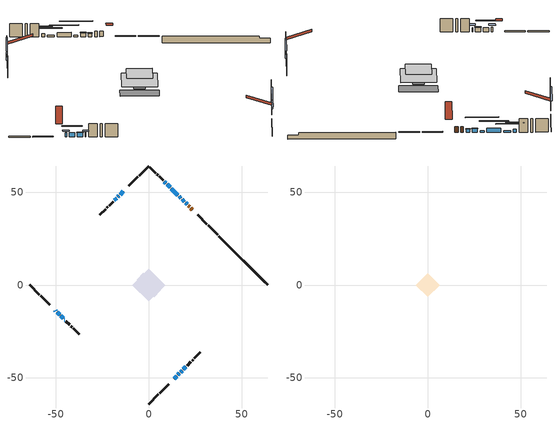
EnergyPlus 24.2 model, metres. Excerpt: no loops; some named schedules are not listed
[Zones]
conditioned space
 floor outside (Floor1 construction): -2.77,0 0,2.77 2.77,0 0,-2.77 z0.31
 floor adiabatic (AdiabaticFloorConstruction): -8.79,0 0,8.79 8.79,0 0,-8.79 z2.75
 floor foundation (Slab1 construction): -6.57,2.93 -2.93,6.57 6.57,-2.93 2.93,-6.57 z-2.13
 wall outside (RimJoist1 construction): 0,-64.05 5.14,-58.9 / -64.05,0 -58.9,-5.14 / 0,64.05 -5.14,58.9 / 37.1,26.95 31.95,32.09 z0.31:0.61
 wall outside (RimJoist2 construction): 5.8,-58.25 10.73,-53.32 / -58.25,-5.8 -53.32,-10.73 / -5.8,58.25 -10.73,53.32 / 31.3,32.75 26.37,37.68 z0.31:0.61
 wall outside (AdiabaticWallConstruction 1): 23.42,40.63 22.61,41.44 / 21.95,42.1 21.34,42.7 z0.31:2.34
 wall outside (AdiabaticWallConstruction): -50.37,-13.67 -49.98,-14.07 / -45.42,-18.63 -45.3,-18.75 z0.31:1.94; 13.67,-50.37 14.97,-49.08 / -49.32,-14.73 -48.03,-16.02 / -47.37,-16.68 -46.08,-17.97 / 15.67,48.38 12.22,51.83 z0.31:1.83; 20.69,43.36 19.83,44.22 / 15.62,-48.42 16.49,-47.56 / 9.18,54.87 8.42,55.62 z0.31:1.33; 19.17,44.88 17.95,46.1 / -16.06,47.99 -16.57,47.47 z0.31:1.53; 17.29,46.75 16.32,47.73 / 11.56,52.49 9.84,54.21 / -17.23,46.82 -18.52,45.52 / 18.66,-45.39 19.96,-44.09 z0.31:0.87; -13.67,50.37 -15.4,48.65 / 17.14,-46.9 18.01,-46.04 z0.31:0.97
 wall outside (Wall1 construction): 20.61,-43.43 22.73,-41.31 / -44.64,-19.41 -42.52,-21.53 / -19.18,44.87 -21.3,42.75 / 7.77,56.28 5.65,58.4 z0.31:5.19
 wall outside (Wall2 construction): 23.39,-40.66 23.95,-40.1 / -41.86,-22.19 -41.31,-22.74 / -21.96,42.09 -22.52,41.53 / 4.99,59.06 4.43,59.61 z0.31:5.19
 wall outside (Wall3 construction): 24.6,-39.44 27.72,-36.32 / -40.65,-23.4 -37.53,-26.52 / -23.17,40.88 -26.29,37.76 / 3.78,60.27 0.66,63.39 z0.31:5.19
 wall foundation (FoundationWall1 construction): 37.75,26.29,-2.13 37.75,26.29,0.31 61.42,2.63,0.31 61.42,2.63,-0.55 64.05,0,-0.55 64.05,0,-2.13
 window (WindowConstruction 11): -50.37,-13.68 -49.98,-14.07 z0.31:1.93
 window (WindowConstruction 5): 13.68,-50.37 14.97,-49.08 z0.31:1.83
 window (WindowConstruction 6): 20.69,43.36 19.83,44.22 z0.31:1.32
 window (WindowConstruction 7): 19.17,44.88 17.95,46.1 z0.31:1.53
 window (WindowConstruction 8): 15.63,-48.42 16.49,-47.56 z0.31:1.32
 window (WindowConstruction 9): -49.32,-14.73 -48.03,-16.02 z0.31:1.83
 window (WindowConstruction 10): -47.37,-16.68 -46.08,-17.97 z0.31:1.83
 window (WindowConstruction 14): 17.29,46.76 16.32,47.72 z0.31:0.87
 window (WindowConstruction 15): -13.68,50.37 -15.4,48.65 z0.31:0.97
 window (WindowConstruction 12): -45.42,-18.63 -45.3,-18.75 z0.31:1.93
 window (WindowConstruction 16): 17.14,-46.9 18.01,-46.04 z0.31:0.97
 window (WindowConstruction 13): -16.06,47.99 -16.57,47.47 z0.31:1.53
 window (WindowConstruction): 15.67,48.38 12.22,51.83 z0.31:1.83
 window (WindowConstruction 1): 11.56,52.49 9.84,54.21 z0.31:0.87
 window (WindowConstruction 2): 9.18,54.87 8.42,55.62 z0.31:1.32
 window (WindowConstruction 3): -17.23,46.82 -18.52,45.52 z0.31:0.87
 window (WindowConstruction 4): 18.66,-45.38 19.96,-44.09 z0.31:0.87
 door (Door): 23.42,40.63 22.61,41.44 z0.31:2.34
 door (Door 1): 21.95,42.1 21.34,42.7 z0.31:2.34
 ceiling adiabatic (AdiabaticFloorConstruction): 0,-8.79 8.79,0 0,8.79 -8.79,0 z2.75
attic - vented
 floor to conditioned space (Floor2 construction Reversed): -6.35,0 0,6.35 6.35,0 0,-6.35 z5.19
 roof outside (Roof1 construction): 13.02,-51.03,5.19 6.83,-44.85,8.1 5.21,-46.48,8.1 11.39,-52.66,5.19; -51.03,-13.02,5.19 -44.85,-6.83,8.1 -46.48,-5.21,8.1 -52.66,-11.39,5.19; -13.02,51.03,5.19 -6.83,44.85,8.1 -5.21,46.48,8.1 -11.39,52.66,5.19; 24.08,39.97,5.19 17.9,33.79,8.1 19.52,32.16,8.1 25.71,38.34,5.19
shading: -49.33,-14.71 -51.02,-13.03 -51.88,-13.89 -50.2,-15.58 z2.85; 16.83,-47.21 11.81,-52.24 12.1,-52.53 17.13,-47.5 z4.47; 19.68,44.36 20.83,43.22 21.12,43.51 19.97,44.66 z1.53; 17.81,46.24 19.31,44.74 19.6,45.03 18.1,46.53 z1.73; 16.63,-47.42 15.48,-48.56 15.77,-48.86 16.92,-47.71 z1.53; -46.16,-17.89 -51.19,-12.86 -51.48,-13.15 -46.45,-18.18 z4.47; -45.94,-18.11 -47.51,-16.53 -47.8,-16.83 -46.23,-18.4 z2.04; 12.73,51.32 20.88,43.16 21.18,43.45 13.02,51.61 z5.95; -18.99,45.06 -10.08,53.97 -10.37,54.26 -19.28,45.35 z6.05; -44.65,-19.4 -46.07,-17.98 -46.93,-18.84 -45.51,-20.26 z2.85; 21.6,-42.45 13.55,-50.5 13.84,-50.79 21.89,-42.74 z6.05; 10.35,53.7 17.53,46.52 17.82,46.81 10.64,53.99 z4.47; 7.97,56.08 13.43,50.62 13.72,50.91 8.26,56.37 z3.51; 6.56,57.49 11.05,53 11.34,53.29 6.85,57.78 z3.96; -20.39,43.66 -15.36,48.68 -15.66,48.97 -20.68,43.95 z3.51; 21.82,-42.22 16.8,-47.25 17.09,-47.54 22.11,-42.52 z3.51
[Building]
Building 1: Terrain=Suburbs
[Site:Location]
Edmonton Intl AP_AB: Latitude {deg}=53.31; Longitude {deg}=-113.58; Time Zone {hr}=-7; Elevation {m}=723; Keep Site Location Information=Yes
[Site:GroundTemperature:Shallow]
-1.56185, -3.61833, -3.78302, -2.80711, 1.11059, 5.01004, 8.39065, 10.5322, 10.7141, 8.97234, 5.67794, 1.89811
[Site:WaterMainsTemperature]
Calculation Method=Schedule; Temperature Schedule=mains temperature schedule
[Material] Roughness=Rough; Thermal Absorptance=0.9
Name | Thickness {m} | Conductivity {W/m-K} | Density {kg/m3} | Specific Heat {J/kg-K} | Solar Absorptance | Visible Absorptance
asphalt or fiberglass shingles | 0.00635 | 0.162714 | 1121.4 | 1465.45 | 0.4 | 0.4
ceiling loosefill ins | 0.169333 | 0.0480833 | 16.02 | 1046.75 | 0.7 | 0.7
ceiling stud and cavity | 0.1397 | 0.505323 | 65.682 | 1177.47 | 0.7 | 0.7
concrete 4.0 in. | 0.1016 | 1.803125 | 2242.8 | 837.4 | 0.7 | 0.7
concrete 8.0 in. | 0.2032 | 1.803125 | 2242.8 | 837.4 | 0.7 | 0.7
door material | 0.04445 | 0.053851 | 512.64 | 1214.23 | 0.7 | 0.7
exterior vertical ins | 0.0727325 | 0.029427 | 32.04 | 1214.23 | 0.7 | 0.7
floor covering | 0.0127 | 0.0433444 | 54.468 | 1339.84 | 0.6 | 0.6
floor rigid ins; rim joist rigid ins 1 | 0.103632 | 0.029427 | 32.04 | 1214.23 | 0.7 | 0.7
floor rigid ins 1; wall rigid ins 1 | 0.512978 | 0.029427 | 32.04 | 1214.23 | 0.7 | 0.7
floor stud and cavity | 0.1397 | 0.284163 | 92.3553 | 1139.71 | 0.7 | 0.7
floor stud and cavity 1 | 0.1397 | 1.75129 | 37.0049 | 1207.88 | 0.7 | 0.7
furniture material conditioned space 1 | 0.1524 | 0.115458 | 640.8 | 1214.23 | 0.6 | 0.6
gypsum board | 0.0127 | 0.160291 | 801 | 837.4 | 0.6 | 0.6
gypsum board 1 | 0.0127 | 0.160291 | 801 | 837.4 | 0.7 | 0.7
osb sheathing 0.5 in. | 0.0127 | 0.115458 | 512.64 | 1214.23 | 0.7 | 0.7
osb sheathing 0.75 in. | 0.01905 | 0.115458 | 512.64 | 1214.23 | 0.7 | 0.7
osb sheathing 2.0 in. | 0.0508 | 0.115458 | 512.64 | 1214.23 | 0.7 | 0.7
rim joist rigid ins; wall rigid ins | 0.051816 | 0.029427 | 32.04 | 1214.23 | 0.7 | 0.7
rim joist stud and cavity | 0.0508 | 0.0413573 | 125.044 | 1163.47 | 0.6 | 0.6
rim joist stud and cavity 1 | 0.0508 | 0.0842139 | 125.044 | 1163.47 | 0.6 | 0.6
wall stud and cavity | 0.1397 | 0.220388 | 139.0536 | 1170.24 | 0.7 | 0.7
wall stud and cavity 1 | 0.1397 | 0.413238 | 139.0536 | 1170.24 | 0.7 | 0.7
wall stud and cavity 2 | 0.1397 | 0.217369 | 139.0536 | 1170.24 | 0.7 | 0.7
wall stud and cavity 3 | 0.0889 | 0.380278 | 52.3479 | 1209.89 | 0.7 | 0.7
wall stud and cavity 4 | 0.0889 | 0.391764 | 83.0341 | 1211.67 | 0.7 | 0.7
wood siding | 0.0254 | 0.102417 | 544.68 | 1172.36 | 0.4 | 0.4
wood siding 1; wood siding 2; wood siding 3 | 0.0254 | 0.102417 | 544.68 | 1172.36 | 0.7 | 0.7
[WindowMaterial:SimpleGlazingSystem]
Name | U-Factor {W/m2-K} | Solar Heat Gain Coefficient
WindowMaterial | 3.296079 | 0.7
WindowMaterial 1 | 3.31141 | 0.63
WindowMaterial 10 | 3.2711 | 0.49
WindowMaterial 11 | 3.27507 | 0.51
WindowMaterial 2 | 3.28699 | 0.54
WindowMaterial 3 | 3.310274 | 0.63
WindowMaterial 4 | 3.29721 | 0.69
WindowMaterial 5 | 3.28699 | 0.55
WindowMaterial 6 | 3.28302 | 0.54
WindowMaterial 7 | 3.30232 | 0.66
WindowMaterial 8 | 3.310274 | 0.62
WindowMaterial 9 | 3.27961 | 0.41
[Construction]
AdiabaticFloorConstruction: floor stud and cavity 1, floor rigid ins 1, osb sheathing 0.75 in., floor covering
AdiabaticWallConstruction: wood siding 2, wall rigid ins 1, wall stud and cavity 3, gypsum board
AdiabaticWallConstruction 1: wood siding 3, wall rigid ins 1, wall stud and cavity 3, gypsum board
Door; Door 1: door material
Floor1 construction: floor stud and cavity, floor rigid ins, osb sheathing 0.75 in., floor covering
Floor2 construction Reversed: gypsum board, ceiling stud and cavity, ceiling loosefill ins
FoundationWall1 construction: concrete 8.0 in., gypsum board 1
furniture construction conditioned space 1: furniture material conditioned space 1
PartitionWallConstruction: gypsum board, wall stud and cavity 4, gypsum board
RimJoist1 construction: wood siding 1, rim joist rigid ins, osb sheathing 2.0 in., rim joist stud and cavity
RimJoist2 construction: wood siding 1, rim joist rigid ins 1, osb sheathing 2.0 in., rim joist stud and cavity 1
Roof1 construction: asphalt or fiberglass shingles
Slab1 construction: concrete 4.0 in.
Wall1 construction: wood siding, wall rigid ins, osb sheathing 0.5 in., wall stud and cavity, gypsum board
Wall2 construction: wood siding, wall rigid ins, osb sheathing 0.5 in., wall stud and cavity 1, gypsum board
Wall3 construction: wood siding, wall rigid ins, osb sheathing 0.5 in., wall stud and cavity 2, gypsum board
WindowConstruction: WindowMaterial
WindowConstruction 1: WindowMaterial 1
WindowConstruction 10; WindowConstruction 5: WindowMaterial 4
WindowConstruction 11; WindowConstruction 13: WindowMaterial 8
WindowConstruction 12: WindowMaterial 9
WindowConstruction 14: WindowMaterial 10
WindowConstruction 15; WindowConstruction 16: WindowMaterial 11
WindowConstruction 2: WindowMaterial 2
WindowConstruction 3; WindowConstruction 4: WindowMaterial 3
WindowConstruction 6; WindowConstruction 8: WindowMaterial 5
WindowConstruction 7: WindowMaterial 6
WindowConstruction 9: WindowMaterial 7
[Zone] Multiplier=1; Part of Total Floor Area=Yes
Name | Volume {m3}
attic - vented | 38.1445
conditioned space | 578.9
[Space]
Name | Zone | Volume {m3}
attic - vented 1 | attic - vented | 38.1445
conditioned space 1 | conditioned space | 578.9
[ZoneInfiltration:EffectiveLeakageArea]
infil attic - vented 1: Zone or Space=attic - vented 1; Schedule=Always On Discrete; Effective Air Leakage Area {cm2}=2803.83; Stack Coefficient=0.000202702; Wind Coefficient=9.61942e-06
[ZoneMixing]
whole house fan mix: Zone or Space=attic - vented; Schedule=Always On Continuous; Design Flow Rate Calculation Method=Flow/Zone; Design Flow Rate {m3/s}=0; Source Zone or Space=conditioned space
[SurfaceProperty:ExposedFoundationPerimeter]
Slab1: Exposed Perimeter Calculation Method=TotalExposedPerimeter; Total Exposed Perimeter {m}=37.185
[InternalMass] Zone or ZoneList=conditioned space; Space or SpaceList=conditioned space 1
Name | Construction | Surface Area {m2}
furniture mass conditioned space 1 | furniture construction conditioned space 1 | 95.664
partition wall mass | PartitionWallConstruction | 239.16
[Lights]
interior lighting: Zone or ZoneList or Space or SpaceList=conditioned space 1; Schedule=interior lighting schedule; Design Level Calculation Method=LightingLevel; Lighting Level {W}=343.2; Return Air Fraction=0; Fraction Radiant=0.6; Fraction Visible=0.2; Fraction Replaceable=1
[People]
occupants: Zone or ZoneList or Space or SpaceList=conditioned space 1; Number of People Schedule=occupants schedule; Number of People Calculation Method=People; Number of People=3; Fraction Radiant=0.314171; Sensible Heat Fraction=0.56303; Activity Level Schedule=occupants activity schedule; Carbon Dioxide Generation Rate {m3/s-W}=0; Enable ASHRAE 55 Comfort Warnings=No; Mean Radiant Temperature Calculation Type=EnclosureAveraged
[ElectricEquipment] Zone or ZoneList or Space or SpaceList=conditioned space 1; Design Level Calculation Method=EquipmentLevel
Name | Schedule | Design Level {W} | Fraction Latent | Fraction Radiant | Fraction Lost
clothes dryer | clothes dryer schedule | 140.772 | 0.015 | 0.081 | 0.85
clothes washer | clothes washer schedule | 32.1985 | 0.03 | 0.162 | 0.7
cooking range | cooking range schedule | 215.147 | 0.08 | 0.432 | 0.2
dishwasher | dishwasher schedule | 66.8632 | 0.3 | 0.18 | 0.4
fridge | fridge schedule | 72.9452 | 0 | 0.6 | 0
mech vent bath fan 0 | mech vent bath fan 0 schedule | 50.2 | 0 | 0 | 1
mech vent bath fan 1 | mech vent bath fan 1 schedule | 50.2 | 0 | 0 | 1
mech vent house fan | mech vent house fan schedule | 0 | 0 | 0 | 1
mech vent house fan cfis | mech vent house fan cfis schedule | 0 | 0 | 0 | 0
mech vent range fan 0 | mech vent range fan 0 schedule | 57 | 0 | 0 | 1
misc plug loads | misc plug loads schedule | 494.7 | 0.045 | 0.513 | 0.1
whole house fan | Always On Discrete | 0 | 0 | 0 | 1
[OtherEquipment] Zone or ZoneList or Space or SpaceList=conditioned space 1; Design Level Calculation Method=EquipmentLevel
Name | Fuel Type | Schedule | Design Level {W} | Fraction Latent | Fraction Radiant | Fraction Lost
clothes dryer 1 | Electricity | clothes dryer schedule | 0 | 0.015 | 0.081 | 0.85
cooking range 1 | Electricity | cooking range schedule | 0 | 0.08 | 0.432 | 0.2
general water use latent | None | general water use schedule | 62.594 | 1 | 0 | 0
general water use sensible | None | general water use schedule | -61.6891 | 0 | 0.6 | 0
mech vent house fan latent load | None | Always On Discrete | 0 | 1 | 0 | 0
mech vent house fan sensible load | None | Always On Discrete | 0 | 0 | 0 | 0
water heater energy adjustment1 | NaturalGas | Always On Discrete | 0.01 | 0 | 0 | 1
[ZoneInfiltration:DesignFlowRate] Zone or ZoneList or Space or SpaceList=conditioned space 1; Schedule=Always On Discrete; Design Flow Rate Calculation Method=Flow/Zone; Design Flow Rate {m3/s}=0
infil flow; natural vent flow; whole house fan flow
[Foundation:Kiva]
Foundation Kiva 1: Initial Indoor Air Temperature {C}=18; Wall Height Above Grade {m}=0.309982; Wall Depth Below Slab {m}=0.2032; Custom Block Material Name 1=exterior vertical ins; Custom Block Depth 1 {m}=2.43998; Custom Block X Position 1 {m}=0.2159; Custom Block Z Position 1 {m}=0
[Foundation:Kiva:Settings]
Soil Conductivity {W/m-K}=0.849921; Soil Density {kg/m3}=1842.3; Soil Specific Heat {J/kg-K}=418.7; Ground Solar Absorptivity=0.9; Ground Thermal Absorptivity=0.9; Ground Surface Roughness {m}=0.03; Far-Field Width {m}=40; Deep-Ground Boundary Condition=ZeroFlux; Deep-Ground Depth {m}=40; Minimum Cell Dimension {m}=0.2; Maximum Cell Growth Coefficient=3; Simulation Timestep=Timestep
[Exterior:Lights]
exterior lighting: Schedule=exterior lighting schedule; Design Level {W}=75.6
[Schedule:Constant]
Name | Hourly Value
Always On Continuous; mech vent house fan schedule; mech vent house fan cfis schedule; Always On Discrete | 1
occupants activity schedule | 117.228
fridge schedule | 0
[Schedule:Week:Daily]
interior lighting schedule Week Rule - Jan1-Jan27: interior lighting schedule day, interior lighting schedule day, interior lighting schedule day, interior lighting schedule day, interior lighting schedule day, interior lighting schedule day, interior lighting schedule day, interior lighting schedule default day, interior lighting schedule default day, interior lighting schedule default day, interior lighting schedule default day, interior lighting schedule default day
interior lighting schedule Week Rule - Jan28-Feb3: interior lighting schedule day, interior lighting schedule day, interior lighting schedule day, interior lighting schedule day, interior lighting schedule day 1, interior lighting schedule day 1, interior lighting schedule day 1, interior lighting schedule default day, interior lighting schedule default day, interior lighting schedule default day, interior lighting schedule default day, interior lighting schedule default day
interior lighting schedule Week Rule - Feb4-Feb24: interior lighting schedule day 1, interior lighting schedule day 1, interior lighting schedule day 1, interior lighting schedule day 1, interior lighting schedule day 1, interior lighting schedule day 1, interior lighting schedule day 1, interior lighting schedule default day, interior lighting schedule default day, interior lighting schedule default day, interior lighting schedule default day, interior lighting schedule default day
interior lighting schedule Week Rule - Feb25-Mar3: interior lighting schedule day 1, interior lighting schedule day 1, interior lighting schedule day 1, interior lighting schedule day 1, interior lighting schedule day 2, interior lighting schedule day 2, interior lighting schedule day 2, interior lighting schedule default day, interior lighting schedule default day, interior lighting schedule default day, interior lighting schedule default day, interior lighting schedule default day
interior lighting schedule Week Rule - Mar4-Mar31: interior lighting schedule day 2, interior lighting schedule day 2, interior lighting schedule day 2, interior lighting schedule day 2, interior lighting schedule day 2, interior lighting schedule day 2, interior lighting schedule day 2, interior lighting schedule default day, interior lighting schedule default day, interior lighting schedule default day, interior lighting schedule default day, interior lighting schedule default day
interior lighting schedule Week Rule - Apr1-Apr28: interior lighting schedule day 3, interior lighting schedule day 3, interior lighting schedule day 3, interior lighting schedule day 3, interior lighting schedule day 3, interior lighting schedule day 3, interior lighting schedule day 3, interior lighting schedule default day, interior lighting schedule default day, interior lighting schedule default day, interior lighting schedule default day, interior lighting schedule default day
interior lighting schedule Week Rule - Apr29-May5: interior lighting schedule day 3, interior lighting schedule day 3, interior lighting schedule day 4, interior lighting schedule day 4, interior lighting schedule day 4, interior lighting schedule day 4, interior lighting schedule day 4, interior lighting schedule default day, interior lighting schedule default day, interior lighting schedule default day, interior lighting schedule default day, interior lighting schedule default day
interior lighting schedule Week Rule - May6-May26: interior lighting schedule day 4, interior lighting schedule day 4, interior lighting schedule day 4, interior lighting schedule day 4, interior lighting schedule day 4, interior lighting schedule day 4, interior lighting schedule day 4, interior lighting schedule default day, interior lighting schedule default day, interior lighting schedule default day, interior lighting schedule default day, interior lighting schedule default day
interior lighting schedule Week Rule - May27-Jun2: interior lighting schedule day 4, interior lighting schedule day 4, interior lighting schedule day 4, interior lighting schedule day 4, interior lighting schedule day 4, interior lighting schedule day 5, interior lighting schedule day 5, interior lighting schedule default day, interior lighting schedule default day, interior lighting schedule default day, interior lighting schedule default day, interior lighting schedule default day
interior lighting schedule Week Rule - Jun3-Jun30: interior lighting schedule day 5, interior lighting schedule day 5, interior lighting schedule day 5, interior lighting schedule day 5, interior lighting schedule day 5, interior lighting schedule day 5, interior lighting schedule day 5, interior lighting schedule default day, interior lighting schedule default day, interior lighting schedule default day, interior lighting schedule default day, interior lighting schedule default day
interior lighting schedule Week Rule - Jul1-Jul28: interior lighting schedule day 6, interior lighting schedule day 6, interior lighting schedule day 6, interior lighting schedule day 6, interior lighting schedule day 6, interior lighting schedule day 6, interior lighting schedule day 6, interior lighting schedule default day, interior lighting schedule default day, interior lighting schedule default day, interior lighting schedule default day, interior lighting schedule default day
interior lighting schedule Week Rule - Jul29-Aug4: interior lighting schedule day 6, interior lighting schedule day 6, interior lighting schedule day 6, interior lighting schedule day 7, interior lighting schedule day 7, interior lighting schedule day 7, interior lighting schedule day 7, interior lighting schedule default day, interior lighting schedule default day, interior lighting schedule default day, interior lighting schedule default day, interior lighting schedule default day
interior lighting schedule Week Rule - Aug5-Aug25: interior lighting schedule day 7, interior lighting schedule day 7, interior lighting schedule day 7, interior lighting schedule day 7, interior lighting schedule day 7, interior lighting schedule day 7, interior lighting schedule day 7, interior lighting schedule default day, interior lighting schedule default day, interior lighting schedule default day, interior lighting schedule default day, interior lighting schedule default day
interior lighting schedule Week Rule - Aug26-Sep1: interior lighting schedule day 7, interior lighting schedule day 7, interior lighting schedule day 7, interior lighting schedule day 7, interior lighting schedule day 7, interior lighting schedule day 7, interior lighting schedule day 8, interior lighting schedule default day, interior lighting schedule default day, interior lighting schedule default day, interior lighting schedule default day, interior lighting schedule default day
interior lighting schedule Week Rule - Sep2-Sep29: interior lighting schedule day 8, interior lighting schedule day 8, interior lighting schedule day 8, interior lighting schedule day 8, interior lighting schedule day 8, interior lighting schedule day 8, interior lighting schedule day 8, interior lighting schedule default day, interior lighting schedule default day, interior lighting schedule default day, interior lighting schedule default day, interior lighting schedule default day
interior lighting schedule Week Rule - Sep30-Oct6: interior lighting schedule day 8, interior lighting schedule day 9, interior lighting schedule day 9, interior lighting schedule day 9, interior lighting schedule day 9, interior lighting schedule day 9, interior lighting schedule day 9, interior lighting schedule default day, interior lighting schedule default day, interior lighting schedule default day, interior lighting schedule default day, interior lighting schedule default day
interior lighting schedule Week Rule - Oct7-Oct27: interior lighting schedule day 9, interior lighting schedule day 9, interior lighting schedule day 9, interior lighting schedule day 9, interior lighting schedule day 9, interior lighting schedule day 9, interior lighting schedule day 9, interior lighting schedule default day, interior lighting schedule default day, interior lighting schedule default day, interior lighting schedule default day, interior lighting schedule default day
interior lighting schedule Week Rule - Oct28-Nov3: interior lighting schedule day 9, interior lighting schedule day 9, interior lighting schedule day 9, interior lighting schedule day 9, interior lighting schedule day 10, interior lighting schedule day 10, interior lighting schedule day 10, interior lighting schedule default day, interior lighting schedule default day, interior lighting schedule default day, interior lighting schedule default day, interior lighting schedule default day
interior lighting schedule Week Rule - Nov4-Nov24: interior lighting schedule day 10, interior lighting schedule day 10, interior lighting schedule day 10, interior lighting schedule day 10, interior lighting schedule day 10, interior lighting schedule day 10, interior lighting schedule day 10, interior lighting schedule default day, interior lighting schedule default day, interior lighting schedule default day, interior lighting schedule default day, interior lighting schedule default day
interior lighting schedule Week Rule - Nov25-Dec1: interior lighting schedule day 10, interior lighting schedule day 10, interior lighting schedule day 10, interior lighting schedule day 10, interior lighting schedule day 10, interior lighting schedule day 10, interior lighting schedule day 11, interior lighting schedule default day, interior lighting schedule default day, interior lighting schedule default day, interior lighting schedule default day, interior lighting schedule default day
interior lighting schedule Week Rule - Dec2-Dec31: interior lighting schedule day 11, interior lighting schedule day 11, interior lighting schedule day 11, interior lighting schedule day 11, interior lighting schedule day 11, interior lighting schedule day 11, interior lighting schedule day 11, interior lighting schedule default day, interior lighting schedule default day, interior lighting schedule default day, interior lighting schedule default day, interior lighting schedule default day
occupants schedule Week Rule - Jan1-Dec31: occupants schedule day, occupants schedule day, occupants schedule day, occupants schedule day, occupants schedule day, occupants schedule day, occupants schedule day, occupants schedule default day, occupants schedule default day, occupants schedule default day, occupants schedule default day, occupants schedule default day
clothes dryer schedule Week Rule - Jan1-Dec31: clothes dryer schedule day, clothes dryer schedule day, clothes dryer schedule day, clothes dryer schedule day, clothes dryer schedule day, clothes dryer schedule day, clothes dryer schedule day, clothes dryer schedule default day, clothes dryer schedule default day, clothes dryer schedule default day, clothes dryer schedule default day, clothes dryer schedule default day
clothes washer schedule Week Rule - Jan1-Dec31: clothes washer schedule day, clothes washer schedule day, clothes washer schedule day, clothes washer schedule day, clothes washer schedule day, clothes washer schedule day, clothes washer schedule day, clothes washer schedule default day, clothes washer schedule default day, clothes washer schedule default day, clothes washer schedule default day, clothes washer schedule default day
cooking range schedule Week Rule - Jan1-Dec31: cooking range schedule day, cooking range schedule day, cooking range schedule day, cooking range schedule day, cooking range schedule day, cooking range schedule day, cooking range schedule day, cooking range schedule default day, cooking range schedule default day, cooking range schedule default day, cooking range schedule default day, cooking range schedule default day
dishwasher schedule Week Rule - Jan1-Dec31: dishwasher schedule day, dishwasher schedule day, dishwasher schedule day, dishwasher schedule day, dishwasher schedule day, dishwasher schedule day, dishwasher schedule day, dishwasher schedule default day, dishwasher schedule default day, dishwasher schedule default day, dishwasher schedule default day, dishwasher schedule default day
mech vent bath fan 0 schedule Week Rule - Jan1-Dec31: mech vent bath fan 0 schedule day, mech vent bath fan 0 schedule day, mech vent bath fan 0 schedule day, mech vent bath fan 0 schedule day, mech vent bath fan 0 schedule day, mech vent bath fan 0 schedule day, mech vent bath fan 0 schedule day, mech vent bath fan 0 schedule default day, mech vent bath fan 0 schedule default day, mech vent bath fan 0 schedule default day, mech vent bath fan 0 schedule default day, mech vent bath fan 0 schedule default day
mech vent bath fan 1 schedule Week Rule - Jan1-Dec31: mech vent bath fan 1 schedule day, mech vent bath fan 1 schedule day, mech vent bath fan 1 schedule day, mech vent bath fan 1 schedule day, mech vent bath fan 1 schedule day, mech vent bath fan 1 schedule day, mech vent bath fan 1 schedule day, mech vent bath fan 1 schedule default day, mech vent bath fan 1 schedule default day, mech vent bath fan 1 schedule default day, mech vent bath fan 1 schedule default day, mech vent bath fan 1 schedule default day
mech vent range fan 0 schedule Week Rule - Jan1-Dec31: mech vent range fan 0 schedule day, mech vent range fan 0 schedule day, mech vent range fan 0 schedule day, mech vent range fan 0 schedule day, mech vent range fan 0 schedule day, mech vent range fan 0 schedule day, mech vent range fan 0 schedule day, mech vent range fan 0 schedule default day, mech vent range fan 0 schedule default day, mech vent range fan 0 schedule default day, mech vent range fan 0 schedule default day, mech vent range fan 0 schedule default day
misc plug loads schedule Week Rule - Jan1-Dec31: misc plug loads schedule day, misc plug loads schedule day, misc plug loads schedule day, misc plug loads schedule day, misc plug loads schedule day, misc plug loads schedule day, misc plug loads schedule day, misc plug loads schedule default day, misc plug loads schedule default day, misc plug loads schedule default day, misc plug loads schedule default day, misc plug loads schedule default day
general water use schedule Week Rule - Jan1-Dec31: general water use schedule day, general water use schedule day, general water use schedule day, general water use schedule day, general water use schedule day, general water use schedule day, general water use schedule day, general water use schedule default day, general water use schedule default day, general water use schedule default day, general water use schedule default day, general water use schedule default day
exterior lighting schedule Week Rule - Jan1-Jan27: exterior lighting schedule day, exterior lighting schedule day, exterior lighting schedule day, exterior lighting schedule day, exterior lighting schedule day, exterior lighting schedule day, exterior lighting schedule day, exterior lighting schedule default day, exterior lighting schedule default day, exterior lighting schedule default day, exterior lighting schedule default day, exterior lighting schedule default day
exterior lighting schedule Week Rule - Jan28-Feb3: exterior lighting schedule day, exterior lighting schedule day, exterior lighting schedule day, exterior lighting schedule day, exterior lighting schedule day 1, exterior lighting schedule day 1, exterior lighting schedule day 1, exterior lighting schedule default day, exterior lighting schedule default day, exterior lighting schedule default day, exterior lighting schedule default day, exterior lighting schedule default day
exterior lighting schedule Week Rule - Feb4-Feb24: exterior lighting schedule day 1, exterior lighting schedule day 1, exterior lighting schedule day 1, exterior lighting schedule day 1, exterior lighting schedule day 1, exterior lighting schedule day 1, exterior lighting schedule day 1, exterior lighting schedule default day, exterior lighting schedule default day, exterior lighting schedule default day, exterior lighting schedule default day, exterior lighting schedule default day
exterior lighting schedule Week Rule - Feb25-Mar3: exterior lighting schedule day 1, exterior lighting schedule day 1, exterior lighting schedule day 1, exterior lighting schedule day 1, exterior lighting schedule day 2, exterior lighting schedule day 2, exterior lighting schedule day 2, exterior lighting schedule default day, exterior lighting schedule default day, exterior lighting schedule default day, exterior lighting schedule default day, exterior lighting schedule default day
exterior lighting schedule Week Rule - Mar4-Mar31: exterior lighting schedule day 2, exterior lighting schedule day 2, exterior lighting schedule day 2, exterior lighting schedule day 2, exterior lighting schedule day 2, exterior lighting schedule day 2, exterior lighting schedule day 2, exterior lighting schedule default day, exterior lighting schedule default day, exterior lighting schedule default day, exterior lighting schedule default day, exterior lighting schedule default day
exterior lighting schedule Week Rule - Apr1-Apr28: exterior lighting schedule day 3, exterior lighting schedule day 3, exterior lighting schedule day 3, exterior lighting schedule day 3, exterior lighting schedule day 3, exterior lighting schedule day 3, exterior lighting schedule day 3, exterior lighting schedule default day, exterior lighting schedule default day, exterior lighting schedule default day, exterior lighting schedule default day, exterior lighting schedule default day
exterior lighting schedule Week Rule - Apr29-May5: exterior lighting schedule day 3, exterior lighting schedule day 3, exterior lighting schedule day 4, exterior lighting schedule day 4, exterior lighting schedule day 4, exterior lighting schedule day 4, exterior lighting schedule day 4, exterior lighting schedule default day, exterior lighting schedule default day, exterior lighting schedule default day, exterior lighting schedule default day, exterior lighting schedule default day
exterior lighting schedule Week Rule - May6-May26: exterior lighting schedule day 4, exterior lighting schedule day 4, exterior lighting schedule day 4, exterior lighting schedule day 4, exterior lighting schedule day 4, exterior lighting schedule day 4, exterior lighting schedule day 4, exterior lighting schedule default day, exterior lighting schedule default day, exterior lighting schedule default day, exterior lighting schedule default day, exterior lighting schedule default day
exterior lighting schedule Week Rule - May27-Jun2: exterior lighting schedule day 4, exterior lighting schedule day 4, exterior lighting schedule day 4, exterior lighting schedule day 4, exterior lighting schedule day 4, exterior lighting schedule day 5, exterior lighting schedule day 5, exterior lighting schedule default day, exterior lighting schedule default day, exterior lighting schedule default day, exterior lighting schedule default day, exterior lighting schedule default day
exterior lighting schedule Week Rule - Jun3-Jun30: exterior lighting schedule day 5, exterior lighting schedule day 5, exterior lighting schedule day 5, exterior lighting schedule day 5, exterior lighting schedule day 5, exterior lighting schedule day 5, exterior lighting schedule day 5, exterior lighting schedule default day, exterior lighting schedule default day, exterior lighting schedule default day, exterior lighting schedule default day, exterior lighting schedule default day
exterior lighting schedule Week Rule - Jul1-Jul28: exterior lighting schedule day 6, exterior lighting schedule day 6, exterior lighting schedule day 6, exterior lighting schedule day 6, exterior lighting schedule day 6, exterior lighting schedule day 6, exterior lighting schedule day 6, exterior lighting schedule default day, exterior lighting schedule default day, exterior lighting schedule default day, exterior lighting schedule default day, exterior lighting schedule default day
exterior lighting schedule Week Rule - Jul29-Aug4: exterior lighting schedule day 6, exterior lighting schedule day 6, exterior lighting schedule day 6, exterior lighting schedule day 7, exterior lighting schedule day 7, exterior lighting schedule day 7, exterior lighting schedule day 7, exterior lighting schedule default day, exterior lighting schedule default day, exterior lighting schedule default day, exterior lighting schedule default day, exterior lighting schedule default day
[Schedule:Year]
interior lighting schedule: interior lighting schedule Week Rule - Jan1-Jan27, 1, 1, 1, 27, interior lighting schedule Week Rule - Jan28-Feb3, 1, 28, 2, 3, interior lighting schedule Week Rule - Feb4-Feb24, 2, 4, 2, 24, interior lighting schedule Week Rule - Feb25-Mar3, 2, 25, 3, 3, interior lighting schedule Week Rule - Mar4-Mar31, 3, 4, 3, 31, interior lighting schedule Week Rule - Apr1-Apr28, 4, 1, 4, 28, interior lighting schedule Week Rule - Apr29-May5, 4, 29, 5, 5, interior lighting schedule Week Rule - May6-May26, 5, 6, 5, 26, interior lighting schedule Week Rule - May27-Jun2, 5, 27, 6, 2, interior lighting schedule Week Rule - Jun3-Jun30, 6, 3, 6, 30, interior lighting schedule Week Rule - Jul1-Jul28, 7, 1, 7, 28, interior lighting schedule Week Rule - Jul29-Aug4, 7, 29, 8, 4, interior lighting schedule Week Rule - Aug5-Aug25, 8, 5, 8, 25, interior lighting schedule Week Rule - Aug26-Sep1, 8, 26, 9, 1, interior lighting schedule Week Rule - Sep2-Sep29, 9, 2, 9, 29, interior lighting schedule Week Rule - Sep30-Oct6, 9, 30, 10, 6, interior lighting schedule Week Rule - Oct7-Oct27, 10, 7, 10, 27, interior lighting schedule Week Rule - Oct28-Nov3, 10, 28, 11, 3, interior lighting schedule Week Rule - Nov4-Nov24, 11, 4, 11, 24, interior lighting schedule Week Rule - Nov25-Dec1, 11, 25, 12, 1, interior lighting schedule Week Rule - Dec2-Dec31, 12, 2, 12, 31
occupants schedule: occupants schedule Week Rule - Jan1-Dec31, 1, 1, 12, 31
clothes dryer schedule: clothes dryer schedule Week Rule - Jan1-Dec31, 1, 1, 12, 31
clothes washer schedule: clothes washer schedule Week Rule - Jan1-Dec31, 1, 1, 12, 31
cooking range schedule: cooking range schedule Week Rule - Jan1-Dec31, 1, 1, 12, 31
dishwasher schedule: dishwasher schedule Week Rule - Jan1-Dec31, 1, 1, 12, 31
mech vent bath fan 0 schedule: mech vent bath fan 0 schedule Week Rule - Jan1-Dec31, 1, 1, 12, 31
mech vent bath fan 1 schedule: mech vent bath fan 1 schedule Week Rule - Jan1-Dec31, 1, 1, 12, 31
mech vent range fan 0 schedule: mech vent range fan 0 schedule Week Rule - Jan1-Dec31, 1, 1, 12, 31
misc plug loads schedule: misc plug loads schedule Week Rule - Jan1-Dec31, 1, 1, 12, 31
general water use schedule: general water use schedule Week Rule - Jan1-Dec31, 1, 1, 12, 31
exterior lighting schedule: exterior lighting schedule Week Rule - Jan1-Jan27, 1, 1, 1, 27, exterior lighting schedule Week Rule - Jan28-Feb3, 1, 28, 2, 3, exterior lighting schedule Week Rule - Feb4-Feb24, 2, 4, 2, 24, exterior lighting schedule Week Rule - Feb25-Mar3, 2, 25, 3, 3, exterior lighting schedule Week Rule - Mar4-Mar31, 3, 4, 3, 31, exterior lighting schedule Week Rule - Apr1-Apr28, 4, 1, 4, 28, exterior lighting schedule Week Rule - Apr29-May5, 4, 29, 5, 5, exterior lighting schedule Week Rule - May6-May26, 5, 6, 5, 26, exterior lighting schedule Week Rule - May27-Jun2, 5, 27, 6, 2, exterior lighting schedule Week Rule - Jun3-Jun30, 6, 3, 6, 30, exterior lighting schedule Week Rule - Jul1-Jul28, 7, 1, 7, 28, exterior lighting schedule Week Rule - Jul29-Aug4, 7, 29, 8, 4, exterior lighting schedule Week Rule - Aug5-Aug25, 8, 5, 8, 25, exterior lighting schedule Week Rule - Aug26-Sep1, 8, 26, 9, 1, exterior lighting schedule Week Rule - Sep2-Sep29, 9, 2, 9, 29, exterior lighting schedule Week Rule - Sep30-Oct6, 9, 30, 10, 6, exterior lighting schedule Week Rule - Oct7-Oct27, 10, 7, 10, 27, exterior lighting schedule Week Rule - Oct28-Nov3, 10, 28, 11, 3, exterior lighting schedule Week Rule - Nov4-Nov24, 11, 4, 11, 24, exterior lighting schedule Week Rule - Nov25-Dec1, 11, 25, 12, 1, exterior lighting schedule Week Rule - Dec2-Dec31, 12, 2, 12, 31
[Schedule:Compact]
mains temperature schedule: Through: 01/01, For: AllDays, Until: 24:00, 3.97167, Through: 01/02, For: AllDays, Until: 24:00, 3.90778, Through: 01/03, For: AllDays, Until: 24:00, 3.84556, Through: 01/04, For: AllDays, Until: 24:00, 3.78389, Through: 01/05, For: AllDays, Until: 24:00, 3.72278, Through: 01/06, For: AllDays, Until: 24:00, 3.66278, Through: 01/07, For: AllDays, Until: 24:00, 3.60389, Through: 01/08, For: AllDays, Until: 24:00, 3.54556, Through: 01/09, For: AllDays, Until: 24:00, 3.48833, Through: 01/10, For: AllDays, Until: 24:00, 3.43167, Through: 01/11, For: AllDays, Until: 24:00, 3.37611, Through: 01/12, For: AllDays, Until: 24:00, 3.32167, Through: 01/13, For: AllDays, Until: 24:00, 3.26833, Through: 01/14, For: AllDays, Until: 24:00, 3.21556, Through: 01/15, For: AllDays, Until: 24:00, 3.16444, Through: 01/16, For: AllDays, Until: 24:00, 3.11389, Through: 01/17, For: AllDays, Until: 24:00, 3.06444, Through: 01/18, For: AllDays, Until: 24:00, 3.01611, Through: 01/19, For: AllDays, Until: 24:00, 2.96889, Through: 01/20, For: AllDays, Until: 24:00, 2.92278, Through: 01/21, For: AllDays, Until: 24:00, 2.87722, Through: 01/22, For: AllDays, Until: 24:00, 2.83333, Through: 01/23, For: AllDays, Until: 24:00, 2.79056, Through: 01/24, For: AllDays, Until: 24:00, 2.74889, Through: 01/25, For: AllDays, Until: 24:00, 2.70833, Through: 01/26, For: AllDays, Until: 24:00, 2.66889, Through: 01/27, For: AllDays, Until: 24:00, 2.63056, Through: 01/28, For: AllDays, Until: 24:00, 2.59333, Through: 01/29, For: AllDays, Until: 24:00, 2.55778, Through: 01/30, For: AllDays, Until: 24:00, 2.52278, Through: 01/31, For: AllDays, Until: 24:00, 2.48944, Through: 02/01, For: AllDays, Until: 24:00, 2.45722, Through: 02/02, For: AllDays, Until: 24:00, 2.42611, Through: 02/03, For: AllDays, Until: 24:00, 2.39667, Through: 02/04, For: AllDays, Until: 24:00, 2.36833, Through: 02/05, For: AllDays, Until: 24:00, 2.34111, Through: 02/06, For: AllDays, Until: 24:00, 2.315, Through: 02/07, For: AllDays, Until: 24:00, 2.29056, Through: 02/08, For: AllDays, Until: 24:00, 2.26722, Through: 02/09, For: AllDays, Until: 24:00, 2.245, Through: 02/10, For: AllDays, Until: 24:00, 2.22444, Through: 02/11, For: AllDays, Until: 24:00, 2.20444, Through: 02/12, For: AllDays, Until: 24:00, 2.18667, Through: 02/13, For: AllDays, Until: 24:00, 2.17, Through: 02/14, For: AllDays, Until: 24:00, 2.15444, Through: 02/15, For: AllDays, Until: 24:00, 2.14, Through: 02/16, For: AllDays, Until: 24:00, 2.12722, Through: 02/17, For: AllDays, Until: 24:00, 2.11556, Through: 02/18, For: AllDays, Until: 24:00, 2.10556, Through: 02/19, For: AllDays, Until: 24:00, 2.09667, Through: 02/20, For: AllDays, Until: 24:00, 2.08889, Through: 02/21, For: AllDays, Until: 24:00, 2.08278, Through: 02/22, For: AllDays, Until: 24:00, 2.07833, Through: 02/23, For: AllDays, Until: 24:00, 2.07444, Through: 02/24, For: AllDays, Until: 24:00, 2.07278, Through: 02/25, For: AllDays, Until: 24:00, 2.07167, Through: 02/26, For: AllDays, Until: 24:00, 2.07222, Through: 02/27, For: AllDays, Until: 24:00, 2.07444, Through: 02/28, For: AllDays, Until: 24:00, 2.07778, Through: 03/01, For: AllDays, Until: 24:00, 2.08222, Through: 03/02, For: AllDays, Until: 24:00, 2.08833, Through: 03/03, For: AllDays, Until: 24:00, 2.09556, Through: 03/04, For: AllDays, Until: 24:00, 2.10444, Through: 03/05, For: AllDays, Until: 24:00, 2.11444, Through: 03/06, For: AllDays, Until: 24:00, 2.12556, Through: 03/07, For: AllDays, Until: 24:00, 2.13833, Through: 03/08, For: AllDays, Until: 24:00, 2.15278, Through: 03/09, For: AllDays, Until: 24:00, 2.16778, Through: 03/10, For: AllDays, Until: 24:00, 2.18444, Through: 03/11, For: AllDays, Until: 24:00, 2.20278, Through: 03/12, For: AllDays, Until: 24:00, 2.22167, Through: 03/13, For: AllDays, Until: 24:00, 2.24278, Through: 03/14, For: AllDays, Until: 24:00, 2.26444, Through: 03/15, For: AllDays, Until: 24:00, 2.28778, Through: 03/16, For: AllDays, Until: 24:00, 2.31222, Through: 03/17, For: AllDays, Until: 24:00, 2.33778, Through: 03/18, For: AllDays, Until: 24:00, 2.365, Through: 03/19, For: AllDays, Until: 24:00, 2.39333, Through: 03/20, For: AllDays, Until: 24:00, 2.42278, Through: 03/21, For: AllDays, Until: 24:00, 2.45389, Through: 03/22, For: AllDays, Until: 24:00, 2.48611, Through: 03/23, For: AllDays, Until: 24:00, 2.51889, Through: 03/24, For: AllDays, Until: 24:00, 2.55389, Through: 03/25, For: AllDays, Until: 24:00, 2.58944, Through: 03/26, For: AllDays, Until: 24:00, 2.62611, Through: 03/27, For: AllDays, Until: 24:00, 2.66444, Through: 03/28, For: AllDays, Until: 24:00, 2.70389, Through: 03/29, For: AllDays, Until: 24:00, 2.74389, Through: 03/30, For: AllDays, Until: 24:00, 2.78556, Through: 03/31, For: AllDays, Until: 24:00, 2.82833, Through: 04/01, For: AllDays, Until: 24:00, 2.87222, Through: 04/02, For: AllDays, Until: 24:00, 2.91722, Through: 04/03, For: AllDays, Until: 24:00, 2.96333, Through: 04/04, For: AllDays, Until: 24:00, 3.01056, Through: 04/05, For: AllDays, Until: 24:00, 3.05889, Through: 04/06, For: AllDays, Until: 24:00, 3.10833, Through: 04/07, For: AllDays, Until: 24:00, 3.15833, Through: 04/08, For: AllDays, Until: 24:00, 3.21, Through: 04/09, For: AllDays, Until: 24:00, 3.26222, Through: 04/10, For: AllDays, Until: 24:00, 3.31556, Through: 04/11, For: AllDays, Until: 24:00, 3.37, Through: 04/12, For: AllDays, Until: 24:00, 3.42556, Through: 04/13, For: AllDays, Until: 24:00, 3.48167, Through: 04/14, For: AllDays, Until: 24:00, 3.53889, Through: 04/15, For: AllDays, Until: 24:00, 3.59722, Through: 04/16, For: AllDays, Until: 24:00, 3.65611, Through: 04/17, For: AllDays, Until: 24:00, 3.71611, Through: 04/18, For: AllDays, Until: 24:00, 3.77667, Through: 04/19, For: AllDays, Until: 24:00, 3.83833, Through: 04/20, For: AllDays, Until: 24:00, 3.90111, Through: 04/21, For: AllDays, Until: 24:00, 3.96444, Through: 04/22, For: AllDays, Until: 24:00, 4.02833, Through: 04/23, For: AllDays, Until: 24:00, 4.09333, Through: 04/24, For: AllDays, Until: 24:00, 4.15889, Through: 04/25, For: AllDays, Until: 24:00, 4.225, Through: 04/26, For: AllDays, Until: 24:00, 4.29222, Through: 04/27, For: AllDays, Until: 24:00, 4.36, Through: 04/28, For: AllDays, Until: 24:00, 4.42833, Through: 04/29, For: AllDays, Until: 24:00, 4.49722, Through: 04/30, For: AllDays, Until: 24:00, 4.56667, Through: 05/01, For: AllDays, Until: 24:00, 4.63722, Through: 05/02, For: AllDays, Until: 24:00, 4.70833, Through: 05/03, For: AllDays, Until: 24:00, 4.77944, Through: 05/04, For: AllDays, Until: 24:00, 4.85167, Through: 05/05, For: AllDays, Until: 24:00, 4.92389, Through: 05/06, For: AllDays, Until: 24:00, 4.99722, Through: 05/07, For: AllDays, Until: 24:00, 5.07056, Through: 05/08, For: AllDays, Until: 24:00, 5.145, Through: 05/09, For: AllDays, Until: 24:00, 5.21944, Through: 05/10, For: AllDays, Until: 24:00, 5.29389, Through: 05/11, For: AllDays, Until: 24:00, 5.36944, Through: 05/12, For: AllDays, Until: 24:00, 5.445, Through: 05/13, For: AllDays, Until: 24:00, 5.52111, Through: 05/14, For: AllDays, Until: 24:00, 5.59722, Through: 05/15, For: AllDays, Until: 24:00, 5.67389, Through: 05/16, For: AllDays, Until: 24:00, 5.75056, Through: 05/17, For: AllDays, Until: 24:00, 5.82778, Through: 05/18, For: AllDays, Until: 24:00, 5.90556, Through: 05/19, For: AllDays, Until: 24:00, 5.98278, Through: 05/20, For: AllDays, Until: 24:00, 6.06056, Through: 05/21, For: AllDays, Until: 24:00, 6.13889, Through: 05/22, For: AllDays, Until: 24:00, 6.21667, Through: 05/23, For: AllDays, Until: 24:00, 6.295, Through: 05/24, For: AllDays, Until: 24:00, 6.37333, Through: 05/25, For: AllDays, Until: 24:00, 6.45222, Through: 05/26, For: AllDays, Until: 24:00, 6.53056, Through: 05/27, For: AllDays, Until: 24:00, 6.60889, Through: 05/28, For: AllDays, Until: 24:00, 6.68778, Through: 05/29, For: AllDays, Until: 24:00, 6.76611, Through: 05/30, For: AllDays, Until: 24:00, 6.84444, Through: 05/31, For: AllDays, Until: 24:00, 6.92278, Through: 06/01, For: AllDays, Until: 24:00, 7.00111, Through: 06/02, For: AllDays, Until: 24:00, 7.07944, Through: 06/03, For: AllDays, Until: 24:00, 7.15778, Through: 06/04, For: AllDays, Until: 24:00, 7.23556, Through: 06/05, For: AllDays, Until: 24:00, 7.31333, Through: 06/06, For: AllDays, Until: 24:00, 7.39056, Through: 06/07, For: AllDays, Until: 24:00, 7.46833, Through: 06/08, For: AllDays, Until: 24:00, 7.545, Through: 06/09, For: AllDays, Until: 24:00, 7.62222, Through: 06/10, For: AllDays, Until: 24:00, 7.69833, Through: 06/11, For: AllDays, Until: 24:00, 7.775, Through: 06/12, For: AllDays, Until: 24:00, 7.85056, Through: 06/13, For: AllDays, Until: 24:00, 7.92611, Through: 06/14, For: AllDays, Until: 24:00, 8.00111, Through: 06/15, For: AllDays, Until: 24:00, 8.07611, Through: 06/16, For: AllDays, Until: 24:00, 8.15056, Through: 06/17, For: AllDays, Until: 24:00, 8.22389, Through: 06/18, For: AllDays, Until: 24:00, 8.29778, Through: 06/19, For: AllDays, Until: 24:00, 8.37056, Through: 06/20, For: AllDays, Until: 24:00, 8.44278, Through: 06/21, For: AllDays, Until: 24:00, 8.51444, Through: 06/22, For: AllDays, Until: 24:00, 8.58611, Through: 06/23, For: AllDays, Until: 24:00, 8.65667, Through: 06/24, For: AllDays, Until: 24:00, 8.72667, Through: 06/25, For: AllDays, Until: 24:00, 8.79611, Through: 06/26, For: AllDays, Until: 24:00, 8.865, Through: 06/27, For: AllDays, Until: 24:00, 8.93333, Through: 06/28, For: AllDays, Until: 24:00, 9.00056, Through: 06/29, For: AllDays, Until: 24:00, 9.06778, Through: 06/30, For: AllDays, Until: 24:00, 9.13333, Through: 07/01, For: AllDays, Until: 24:00, 9.19889, Through: 07/02, For: AllDays, Until: 24:00, 9.26333, Through: 07/03, For: AllDays, Until: 24:00, 9.32722, Through: 07/04, For: AllDays, Until: 24:00, 9.39056, Through: 07/05, For: AllDays, Until: 24:00, 9.45278, Through: 07/06, For: AllDays, Until: 24:00, 9.51389, Through: 07/07, For: AllDays, Until: 24:00, 9.57444, Through: 07/08, For: AllDays, Until: 24:00, 9.63389, Through: 07/09, For: AllDays, Until: 24:00, 9.69278, Through: 07/10, For: AllDays, Until: 24:00, 9.75056, Through: 07/11, For: AllDays, Until: 24:00, 9.80778, Through: 07/12, For: AllDays, Until: 24:00, 9.86333, Through: 07/13, For: AllDays, Until: 24:00, 9.91833, Through: 07/14, For: AllDays, Until: 24:00, 9.97278, Through: 07/15, For: AllDays, Until: 24:00, 10.0256, Through: 07/16, For: AllDays, Until: 24:00, 10.0778, Through: 07/17, For: AllDays, Until: 24:00, 10.1289, Through: 07/18, For: AllDays, Until: 24:00, 10.1789, Through: 07/19, For: AllDays, Until: 24:00, 10.2278, Through: 07/20, For: AllDays, Until: 24:00, 10.2756, Through: 07/21, For: AllDays, Until: 24:00, 10.3222, Through: 07/22, For: AllDays, Until: 24:00, 10.3683, Through: 07/23, For: AllDays, Until: 24:00, 10.4128, Through: 07/24, For: AllDays, Until: 24:00, 10.4561, Through: 07/25, For: AllDays, Until: 24:00, 10.4989, Through: 07/26, For: AllDays, Until: 24:00, 10.54, Through: 07/27, For: AllDays, Until: 24:00, 10.58, Through: 07/28, For: AllDays, Until: 24:00, 10.6189, Through: 07/29, For: AllDays, Until: 24:00, 10.6567, Through: 07/30, For: AllDays, Until: 24:00, 10.6928, Through: 07/31, For: AllDays, Until: 24:00, 10.7283, Through: 08/01, For: AllDays, Until: 24:00, 10.7622, Through: 08/02, For: AllDays, Until: 24:00, 10.7956, Through: 08/03, For: AllDays, Until: 24:00, 10.8272, Through: 08/04, For: AllDays, Until: 24:00, 10.8572, Through: 08/05, For: AllDays, Until: 24:00, 10.8867, Through: 08/06, For: AllDays, Until: 24:00, 10.9144, Through: 08/07, For: AllDays, Until: 24:00, 10.9411, Through: 08/08, For: AllDays, Until: 24:00, 10.9667, Through: 08/09, For: AllDays, Until: 24:00, 10.9906, Through: 08/10, For: AllDays, Until: 24:00, 11.0133, Through: 08/11, For: AllDays, Until: 24:00, 11.035, Through: 08/12, For: AllDays, Until: 24:00, 11.055, Through: 08/13, For: AllDays, Until: 24:00, 11.0739, Through: 08/14, For: AllDays, Until: 24:00, 11.0917, Through: 08/15, For: AllDays, Until: 24:00, 11.1078, Through: 08/16, For: AllDays, Until: 24:00, 11.1228, Through: 08/17, For: AllDays, Until: 24:00, 11.1361, Through: 08/18, For: AllDays, Until: 24:00, 11.1483, Through: 08/19, For: AllDays, Until: 24:00, 11.1594, Through: 08/20, For: AllDays, Until: 24:00, 11.1689, Through: 08/21, For: AllDays, Until: 24:00, 11.1772, Through: 08/22, For: AllDays, Until: 24:00, 11.1844, Through: 08/23, For: AllDays, Until: 24:00, 11.19, Through: 08/24, For: AllDays, Until: 24:00, 11.1939, Through: 08/25, For: AllDays, Until: 24:00, 11.1967, Through: 08/26, For: AllDays, Until: 24:00, 11.1983, Through: 08/27, For: AllDays, Until: 24:00, 11.1983, Through: 08/28, For: AllDays, Until: 24:00, 11.1972, Through: 08/29, For: AllDays, Until: 24:00, 11.195, Through: 08/30, For: AllDays, Until: 24:00, 11.1911, Through: 08/31, For: AllDays, Until: 24:00, 11.1856, Through: 09/01, For: AllDays, Until: 24:00, 11.1789, Through: 09/02, For: AllDays, Until: 24:00, 11.1711, Through: 09/03, For: AllDays, Until: 24:00, 11.1617, Through: 09/04, For: AllDays, Until: 24:00, 11.1511, Through: 09/05, For: AllDays, Until: 24:00, 11.1394, Through: 09/06, For: AllDays, Until: 24:00, 11.1261, Through: 09/07, For: AllDays, Until: 24:00, 11.1111, Through: 09/08, For: AllDays, Until: 24:00, 11.0956, Through: 09/09, For: AllDays, Until: 24:00, 11.0778, Through: 09/10, For: AllDays, Until: 24:00, 11.0594, Through: 09/11, For: AllDays, Until: 24:00, 11.0394, Through: 09/12, For: AllDays, Until: 24:00, 11.0183, Through: 09/13, For: AllDays, Until: 24:00, 10.9961, Through: 09/14, For: AllDays, Until: 24:00, 10.9722, Through: 09/15, For: AllDays, Until: 24:00, 10.9472, Through: 09/16, For: AllDays, Until: 24:00, 10.9206, Through: 09/17, For: AllDays, Until: 24:00, 10.8928, Through: 09/18, For: AllDays, Until: 24:00, 10.8639, Through: 09/19, For: AllDays, Until: 24:00, 10.8339, Through: 09/20, For: AllDays, Until: 24:00, 10.8028, Through: 09/21, For: AllDays, Until: 24:00, 10.77, Through: 09/22, For: AllDays, Until: 24:00, 10.7361, Through: 09/23, For: AllDays, Until: 24:00, 10.7011, Through: 09/24, For: AllDays, Until: 24:00, 10.665, Through: 09/25, For: AllDays, Until: 24:00, 10.6272, Through: 09/26, For: AllDays, Until: 24:00, 10.5889, Through: 09/27, For: AllDays, Until: 24:00, 10.5489, Through: 09/28, For: AllDays, Until: 24:00, 10.5078, Through: 09/29, For: AllDays, Until: 24:00, 10.4661, Through: 09/30, For: AllDays, Until: 24:00, 10.4228, Through: 10/01, For: AllDays, Until: 24:00, 10.3783, Through: 10/02, For: AllDays, Until: 24:00, 10.3328, Through: 10/03, For: AllDays, Until: 24:00, 10.2861, Through: 10/04, For: AllDays, Until: 24:00, 10.2383, Through: 10/05, For: AllDays, Until: 24:00, 10.19, Through: 10/06, For: AllDays, Until: 24:00, 10.14, Through: 10/07, For: AllDays, Until: 24:00, 10.0894, Through: 10/08, For: AllDays, Until: 24:00, 10.0372, Through: 10/09, For: AllDays, Until: 24:00, 9.98444, Through: 10/10, For: AllDays, Until: 24:00, 9.93056, Through: 10/11, For: AllDays, Until: 24:00, 9.87611, Through: 10/12, For: AllDays, Until: 24:00, 9.82, Through: 10/13, For: AllDays, Until: 24:00, 9.76333, Through: 10/14, For: AllDays, Until: 24:00, 9.70611, Through: 10/15, For: AllDays, Until: 24:00, 9.64722, Through: 10/16, For: AllDays, Until: 24:00, 9.58778, Through: 10/17, For: AllDays, Until: 24:00, 9.52778, Through: 10/18, For: AllDays, Until: 24:00, 9.46667, Through: 10/19, For: AllDays, Until: 24:00, 9.40444, Through: 10/20, For: AllDays, Until: 24:00, 9.34167, Through: 10/21, For: AllDays, Until: 24:00, 9.27778, Through: 10/22, For: AllDays, Until: 24:00, 9.21333, Through: 10/23, For: AllDays, Until: 24:00, 9.14833, Through: 10/24, For: AllDays, Until: 24:00, 9.08222, Through: 10/25, For: AllDays, Until: 24:00, 9.01556, Through: 10/26, For: AllDays, Until: 24:00, 8.94833, Through: 10/27, For: AllDays, Until: 24:00, 8.88056, Through: 10/28, For: AllDays, Until: 24:00, 8.81167, Through: 10/29, For: AllDays, Until: 24:00, 8.74222, Through: 10/30, For: AllDays, Until: 24:00, 8.67222, Through: 10/31, For: AllDays, Until: 24:00, 8.60167, Through: 11/01, For: AllDays, Until: 24:00, 8.53056, Through: 11/02, For: AllDays, Until: 24:00, 8.45889, Through: 11/03, For: AllDays, Until: 24:00, 8.38667, Through: 11/04, For: AllDays, Until: 24:00, 8.31389, Through: 11/05, For: AllDays, Until: 24:00, 8.24056, Through: 11/06, For: AllDays, Until: 24:00, 8.16667, Through: 11/07, For: AllDays, Until: 24:00, 8.09278, Through: 11/08, For: AllDays, Until: 24:00, 8.01833, Through: 11/09, For: AllDays, Until: 24:00, 7.94278, Through: 11/10, For: AllDays, Until: 24:00, 7.86778, Through: 11/11, For: AllDays, Until: 24:00, 7.79167, Through: 11/12, For: AllDays, Until: 24:00, 7.71556, Through: 11/13, For: AllDays, Until: 24:00, 7.63944, Through: 11/14, For: AllDays, Until: 24:00, 7.56222, Through: 11/15, For: AllDays, Until: 24:00, 7.48556, Through: 11/16, For: AllDays, Until: 24:00, 7.40833, Through: 11/17, For: AllDays, Until: 24:00, 7.33056, Through: 11/18, For: AllDays, Until: 24:00, 7.25278, Through: 11/19, For: AllDays, Until: 24:00, 7.175, Through: 11/20, For: AllDays, Until: 24:00, 7.09722, Through: 11/21, For: AllDays, Until: 24:00, 7.01889, Through: 11/22, For: AllDays, Until: 24:00, 6.94056, Through: 11/23, For: AllDays, Until: 24:00, 6.86222, Through: 11/24, For: AllDays, Until: 24:00, 6.78389, Through: 11/25, For: AllDays, Until: 24:00, 6.705, Through: 11/26, For: AllDays, Until: 24:00, 6.62667, Through: 11/27, For: AllDays, Until: 24:00, 6.54833, Through: 11/28, For: AllDays, Until: 24:00, 6.46944, Through: 11/29, For: AllDays, Until: 24:00, 6.39111, Through: 11/30, For: AllDays, Until: 24:00, 6.31278, Through: 12/01, For: AllDays, Until: 24:00, 6.23444, Through: 12/02, For: AllDays, Until: 24:00, 6.15611, Through: 12/03, For: AllDays, Until: 24:00, 6.07833, Through: 12/04, For: AllDays, Until: 24:00, 6.00056, Through: 12/05, For: AllDays, Until: 24:00, 5.92278, Through: 12/06, For: AllDays, Until: 24:00, 5.84556, Through: 12/07, For: AllDays, Until: 24:00, 5.76833, Through: 12/08, For: AllDays, Until: 24:00, 5.69111, Through: 12/09, For: AllDays, Until: 24:00, 5.61444, Through: 12/10, For: AllDays, Until: 24:00, 5.53778, Through: 12/11, For: AllDays, Until: 24:00, 5.46222, Through: 12/12, For: AllDays, Until: 24:00, 5.38611, Through: 12/13, For: AllDays, Until: 24:00, 5.31111, Through: 12/14, For: AllDays, Until: 24:00, 5.23611, Through: 12/15, For: AllDays, Until: 24:00, 5.16167, Through: 12/16, For: AllDays, Until: 24:00, 5.08722, Through: 12/17, For: AllDays, Until: 24:00, 5.01389, Through: 12/18, For: AllDays, Until: 24:00, 4.94056, Through: 12/19, For: AllDays, Until: 24:00, 4.86778, Through: 12/20, For: AllDays, Until: 24:00, 4.79556, Through: 12/21, For: AllDays, Until: 24:00, 4.72389, Through: 12/22, For: AllDays, Until: 24:00, 4.65333, Through: 12/23, For: AllDays, Until: 24:00, 4.58278, Through: 12/24, For: AllDays, Until: 24:00, 4.51278, Through: 12/25, For: AllDays, Until: 24:00, 4.44389, Through: 12/26, For: AllDays, Until: 24:00, 4.375, Through: 12/27, For: AllDays, Until: 24:00, 4.30722, Through: 12/28, For: AllDays, Until: 24:00, 4.24, Through: 12/29, For: AllDays, Until: 24:00, 4.17333, Through: 12/30, For: AllDays, Until: 24:00, 4.10778, Through: 12/31, For: AllDays, Until: 24:00, 4.04278
